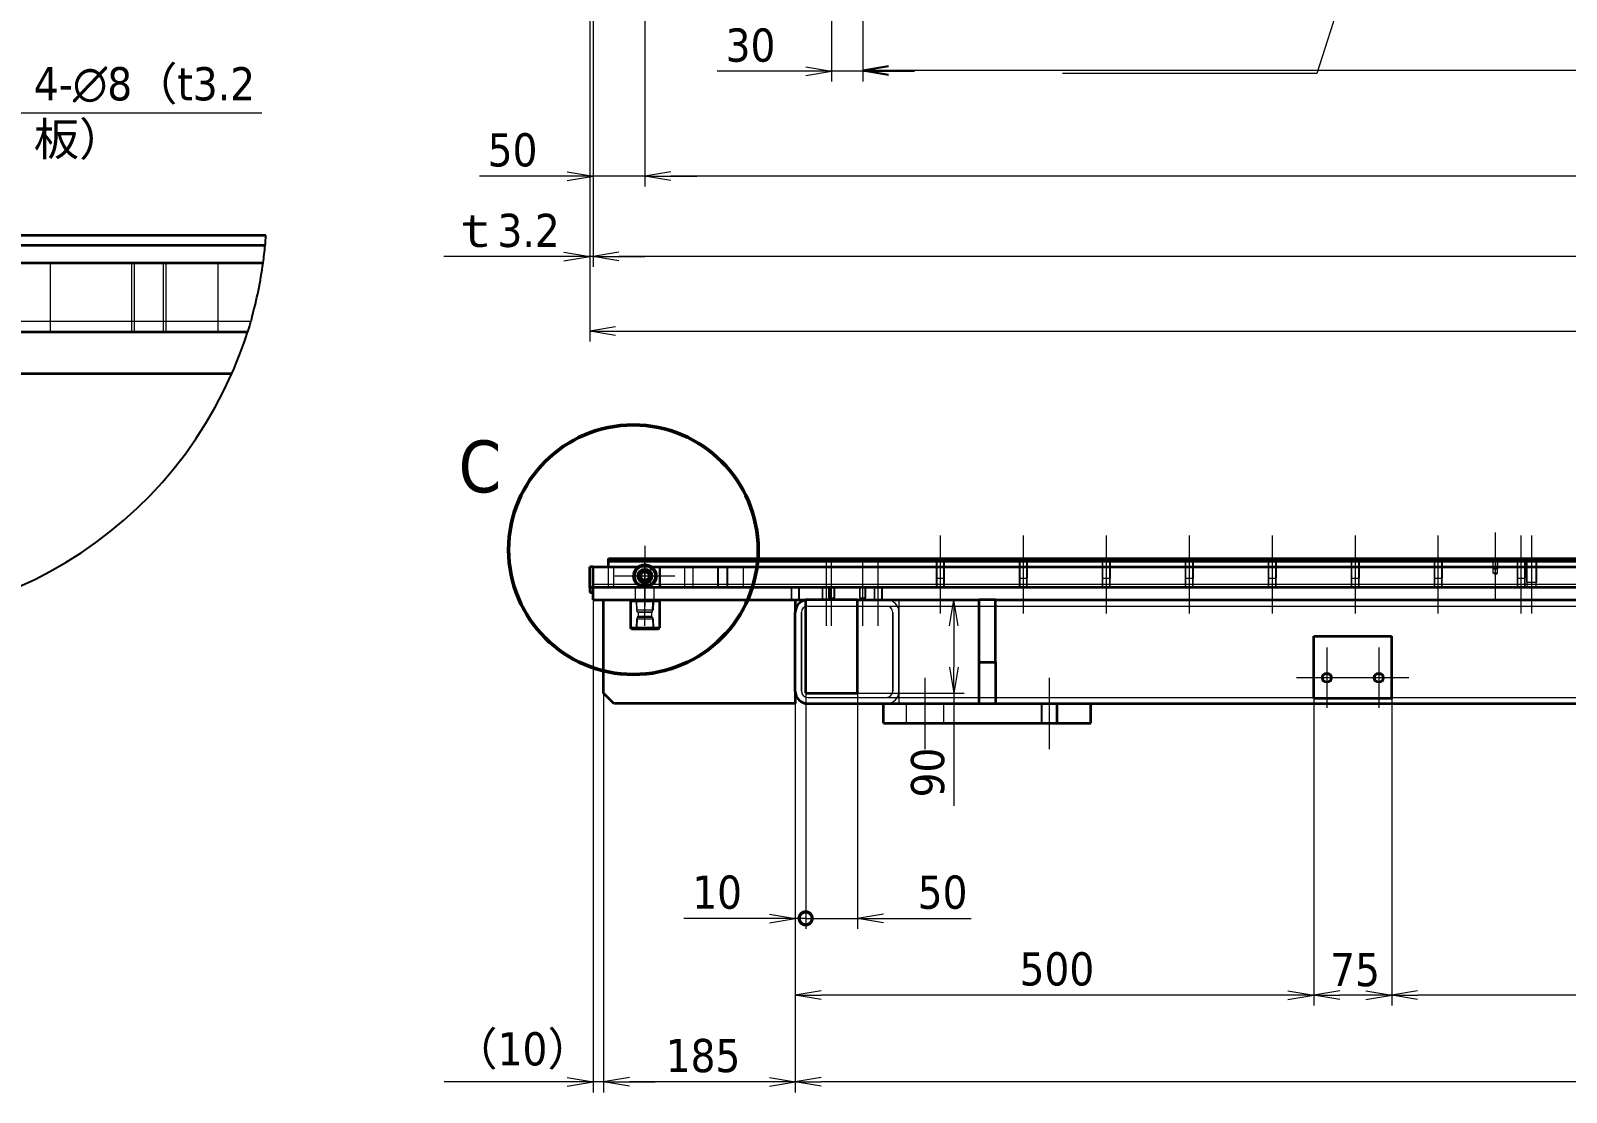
# Model space of a CAD drawing. Header units: millimetres. Extents: x -570 to 8410, y -405 to 5940.
# Drawn here: x 929 to 2410, y 2600 to 3624 of the extents above; entities that cross this region are included whole.
import ezdxf

# ---------------------------------------------------------------- set-up
doc = ezdxf.new("R2010")
doc.units = ezdxf.units.MM
doc.header["$LTSCALE"] = 10
for name, color, linetype, lineweight in [('Break Line (JIS)', 7, 'Continuous', 25), ('Center Mark (ISO)', 7, 'Continuous', 5), ('Centerline (ISO)', 7, 'Continuous', 5), ('Detail Boundary (JIS)', 7, 'Continuous', 50), ('Dimension (ISO)', 7, 'Continuous', 25), ('Hidden (ISO)', 7, 'Continuous', 5), ('Symbol (ISO)', 7, 'Continuous', 25), ('Visible (ISO)', 7, 'Continuous', 35), ('Visible Narrow (ISO)', 7, 'Continuous', 5)]:
    doc.layers.add(name, color=color, linetype=linetype, lineweight=lineweight)
doc.styles.add('Note Text (JIS)', font='tahoma.ttf')
doc.styles.get("Standard").update_dxf_attribs({"font": 'tahoma.ttf'})
doc.dimstyles.new('Default (JIS)', dxfattribs={"dimscale": 10, "dimtxt": 3.2, "dimasz": 2.5, "dimexe": 1, "dimexo": 0, "dimgap": 0.8, "dimtad": 1, "dimrnd": 1e-08, "dimdsep": 46, "dimtxsty": 'Note Text (JIS)', "dimblk": 'OPEN', "dimcen": 0.09, "dimdle": 10, "dimclrd": 7, "dimclre": 7, "dimclrt": 256, "dimadec": 0, "dimazin": 2, "dimtfac": 0.78125, "dimtmove": 0, "dimatfit": 3, "dimldrblk": 'OPEN', "dimfxl": 1, "dimtolj": 1, "dimtzin": 0, "dimlwd": 0, "dimlwe": 0, "dimarcsym": 0})
doc.dimstyles.new('Default (JIS)$7', dxfattribs={"dimscale": 10, "dimtxt": 3.2, "dimasz": 2.5, "dimexe": 1, "dimexo": 0, "dimgap": 0.8, "dimtad": 1, "dimrnd": 1e-08, "dimdsep": 46, "dimtxsty": 'Note Text (JIS)', "dimblk": 'OPEN', "dimcen": 0.09, "dimdle": 10, "dimclrd": 256, "dimclre": 7, "dimclrt": 256, "dimadec": 0, "dimazin": 2, "dimtfac": 0.78125, "dimtmove": 0, "dimatfit": 3, "dimldrblk": 'OPEN', "dimfxl": 1, "dimtolj": 1, "dimtzin": 0, "dimlwd": 0, "dimlwe": 0, "dimarcsym": 0})

# ---------------------------------------------------------------- blocks, each defined once
blk = doc.blocks.new('_Open')
at = {"color": 0, "linetype": 'ByBlock', "lineweight": -2}
for p, q in [((-1, 0.167), (0, 0)), ((-1, -0.167), (0, 0)), ((0, 0), (-1, 0))]:
    blk.add_line(p, q, dxfattribs=at)
blk = doc.blocks.new('*D56')
at = {"layer": 'Defpoints', "color": 0, "linetype": 'Continuous', "transparency": 16777216}
for p in [(1701.5, 4140.5), (1731.5, 4140.5), (1731.5, 3584.7)]:
    blk.add_point(p, dxfattribs=at)
at = {"layer": 'Dimension (ISO)', "color": 7, "linetype": 'Continuous', "lineweight": 0, "transparency": 16777216}
for p, q in [((1701.5, 4140.5), (1701.5, 3574.7)), ((1731.5, 4140.5), (1731.5, 3574.7)), ((1676.5, 3584.7), (1591.3, 3584.7)), ((1731.5, 3584.7), (1701.5, 3584.7)), ((1756.5, 3584.7), (1781.5, 3584.7))]:
    blk.add_line(p, q, dxfattribs=at)
at = {"layer": 'Dimension (ISO)', "color": 7, "linetype": 'Continuous', "lineweight": 0, "transparency": 16777216, "xscale": 25, "yscale": 25, "zscale": 25}
blk.add_blockref('_Open', (1701.5, 3584.7), dxfattribs=at)
at = {"layer": 'Dimension (ISO)', "color": 7, "linetype": 'Continuous', "lineweight": 0, "transparency": 16777216, "xscale": 25, "yscale": 25, "zscale": 25, "rotation": 180}
blk.add_blockref('_Open', (1731.5, 3584.7), dxfattribs=at)
at = {"layer": 'Dimension (ISO)', "linetype": 'Continuous', "lineweight": 5, "transparency": 16777216, "insert": (1599.3, 3626), "char_height": 32, "attachment_point": 1, "style": 'Note Text (JIS)'}
blk.add_mtext('\\A1;30', dxfattribs=at)
blk = doc.blocks.new('*D57')
at = {"layer": 'Defpoints', "color": 0, "linetype": 'Continuous', "transparency": 16777216}
for p in [(1731.5, 4140.5), (5461.5, 4046), (5461.5, 3585.9)]:
    blk.add_point(p, dxfattribs=at)
at = {"layer": 'Dimension (ISO)', "color": 7, "linetype": 'Continuous', "lineweight": 0, "transparency": 16777216}
for p, q in [((1731.5, 4140.5), (1731.5, 3575.9)), ((5461.5, 4046), (5461.5, 3575.9)), ((1756.5, 3585.9), (5436.5, 3585.9))]:
    blk.add_line(p, q, dxfattribs=at)
at = {"layer": 'Dimension (ISO)', "color": 7, "linetype": 'Continuous', "lineweight": 0, "transparency": 16777216, "xscale": 25, "yscale": 25, "zscale": 25, "rotation": 180}
blk.add_blockref('_Open', (1731.5, 3585.9), dxfattribs=at)
at = {"layer": 'Dimension (ISO)', "color": 7, "linetype": 'Continuous', "lineweight": 0, "transparency": 16777216, "xscale": 25, "yscale": 25, "zscale": 25}
blk.add_blockref('_Open', (5461.5, 3585.9), dxfattribs=at)
at = {"layer": 'Dimension (ISO)', "linetype": 'Continuous', "lineweight": 5, "transparency": 16777216, "insert": (3550.4, 3627.3), "char_height": 32, "attachment_point": 1, "style": 'Note Text (JIS)'}
blk.add_mtext('\\A1;3730', dxfattribs=at)
blk = doc.blocks.new('*D74')
at = {"layer": 'Defpoints', "color": 0, "linetype": 'Continuous', "transparency": 16777216}
for p in [(1521.5, 4021), (5411.5, 4021), (1521.5, 3483.7)]:
    blk.add_point(p, dxfattribs=at)
at = {"layer": 'Dimension (ISO)', "color": 7, "linetype": 'Continuous', "lineweight": 0, "transparency": 16777216}
for p, q in [((1521.5, 4021), (1521.5, 3473.7)), ((5411.5, 4021), (5411.5, 3473.7)), ((5386.5, 3483.7), (1546.5, 3483.7))]:
    blk.add_line(p, q, dxfattribs=at)
at = {"layer": 'Dimension (ISO)', "color": 7, "linetype": 'Continuous', "lineweight": 0, "transparency": 16777216, "xscale": 25, "yscale": 25, "zscale": 25, "rotation": 180}
blk.add_blockref('_Open', (1521.5, 3483.7), dxfattribs=at)
at = {"layer": 'Dimension (ISO)', "color": 7, "linetype": 'Continuous', "lineweight": 0, "transparency": 16777216, "xscale": 25, "yscale": 25, "zscale": 25}
blk.add_blockref('_Open', (5411.5, 3483.7), dxfattribs=at)
at = {"layer": 'Dimension (ISO)', "linetype": 'Continuous', "lineweight": 5, "transparency": 16777216, "insert": (3420.4, 3525.2), "char_height": 32, "attachment_point": 1, "style": 'Note Text (JIS)'}
blk.add_mtext('\\A1;3890', dxfattribs=at)
blk = doc.blocks.new('*D76')
at = {"layer": 'Defpoints', "color": 0, "linetype": 'Continuous', "transparency": 16777216}
for p in [(1471.5, 4046), (1521.5, 4021), (1471.5, 3483.7)]:
    blk.add_point(p, dxfattribs=at)
at = {"layer": 'Dimension (ISO)', "color": 7, "linetype": 'Continuous', "lineweight": 0, "transparency": 16777216}
for p, q in [((1471.5, 4046), (1471.5, 3473.7)), ((1521.5, 4021), (1521.5, 3473.7)), ((1446.5, 3483.7), (1361.9, 3483.7)), ((1521.5, 3483.7), (1471.5, 3483.7)), ((1546.5, 3483.7), (1571.5, 3483.7))]:
    blk.add_line(p, q, dxfattribs=at)
at = {"layer": 'Dimension (ISO)', "color": 7, "linetype": 'Continuous', "lineweight": 0, "transparency": 16777216, "xscale": 25, "yscale": 25, "zscale": 25}
blk.add_blockref('_Open', (1471.5, 3483.7), dxfattribs=at)
at = {"layer": 'Dimension (ISO)', "color": 7, "linetype": 'Continuous', "lineweight": 0, "transparency": 16777216, "xscale": 25, "yscale": 25, "zscale": 25, "rotation": 180}
blk.add_blockref('_Open', (1521.5, 3483.7), dxfattribs=at)
at = {"layer": 'Dimension (ISO)', "linetype": 'Continuous', "lineweight": 5, "transparency": 16777216, "insert": (1369.9, 3525), "char_height": 32, "attachment_point": 1, "style": 'Note Text (JIS)'}
blk.add_mtext('\\A1;50', dxfattribs=at)
blk = doc.blocks.new('*D77')
at = {"layer": 'Defpoints', "color": 0, "linetype": 'Continuous', "transparency": 16777216}
for p in [(1471.5, 4046), (5461.5, 4046), (1471.5, 3406)]:
    blk.add_point(p, dxfattribs=at)
at = {"layer": 'Dimension (ISO)', "color": 7, "linetype": 'Continuous', "lineweight": 0, "transparency": 16777216}
for p, q in [((1471.5, 4046), (1471.5, 3396)), ((5461.5, 4046), (5461.5, 3396)), ((5436.5, 3406), (1496.5, 3406))]:
    blk.add_line(p, q, dxfattribs=at)
at = {"layer": 'Dimension (ISO)', "color": 7, "linetype": 'Continuous', "lineweight": 0, "transparency": 16777216, "xscale": 25, "yscale": 25, "zscale": 25, "rotation": 180}
blk.add_blockref('_Open', (1471.5, 3406), dxfattribs=at)
at = {"layer": 'Dimension (ISO)', "color": 7, "linetype": 'Continuous', "lineweight": 0, "transparency": 16777216, "xscale": 25, "yscale": 25, "zscale": 25}
blk.add_blockref('_Open', (5461.5, 3406), dxfattribs=at)
at = {"layer": 'Dimension (ISO)', "linetype": 'Continuous', "lineweight": 5, "transparency": 16777216, "insert": (3345.8, 3456.1), "char_height": 32, "attachment_point": 1, "style": 'Note Text (JIS)'}
blk.add_mtext('\\A1;\\fTahoma|b0|i0;3990（t12板）', dxfattribs=at)
blk = doc.blocks.new('*D78')
at = {"layer": 'Defpoints', "color": 0, "linetype": 'Continuous', "transparency": 16777216}
for p in [(1468.3, 4046), (5464.7, 4046), (5464.7, 3334.2)]:
    blk.add_point(p, dxfattribs=at)
at = {"layer": 'Dimension (ISO)', "color": 7, "linetype": 'Continuous', "lineweight": 0, "transparency": 16777216}
for p, q in [((1468.3, 4046), (1468.3, 3324.2)), ((5464.7, 4046), (5464.7, 3324.2)), ((1493.3, 3334.2), (5439.7, 3334.2))]:
    blk.add_line(p, q, dxfattribs=at)
at = {"layer": 'Dimension (ISO)', "color": 7, "linetype": 'Continuous', "lineweight": 0, "transparency": 16777216, "xscale": 25, "yscale": 25, "zscale": 25, "rotation": 180}
blk.add_blockref('_Open', (1468.3, 3334.2), dxfattribs=at)
at = {"layer": 'Dimension (ISO)', "color": 7, "linetype": 'Continuous', "lineweight": 0, "transparency": 16777216, "xscale": 25, "yscale": 25, "zscale": 25}
blk.add_blockref('_Open', (5464.7, 3334.2), dxfattribs=at)
at = {"layer": 'Dimension (ISO)', "linetype": 'Continuous', "lineweight": 5, "transparency": 16777216, "insert": (3384.9, 3382.2), "char_height": 32, "attachment_point": 1, "style": 'Note Text (JIS)'}
blk.add_mtext('\\A1;\\fTahoma|b0|i0;（3996.4）', dxfattribs=at)
blk = doc.blocks.new('*D79')
at = {"layer": 'Defpoints', "color": 0, "linetype": 'Continuous', "transparency": 16777216}
for p in [(1468.3, 4046), (1471.5, 4046), (1471.5, 3406)]:
    blk.add_point(p, dxfattribs=at)
at = {"layer": 'Dimension (ISO)', "color": 7, "linetype": 'Continuous', "lineweight": 0, "transparency": 16777216}
for p, q in [((1468.3, 4046), (1468.3, 3396)), ((1471.5, 4046), (1471.5, 3396)), ((1443.3, 3406), (1327.7, 3406)), ((1471.5, 3406), (1468.3, 3406)), ((1496.5, 3406), (1521.5, 3406))]:
    blk.add_line(p, q, dxfattribs=at)
at = {"layer": 'Dimension (ISO)', "color": 7, "linetype": 'Continuous', "lineweight": 0, "transparency": 16777216, "xscale": 25, "yscale": 25, "zscale": 25}
blk.add_blockref('_Open', (1468.3, 3406), dxfattribs=at)
at = {"layer": 'Dimension (ISO)', "color": 7, "linetype": 'Continuous', "lineweight": 0, "transparency": 16777216, "xscale": 25, "yscale": 25, "zscale": 25, "rotation": 180}
blk.add_blockref('_Open', (1471.5, 3406), dxfattribs=at)
at = {"layer": 'Dimension (ISO)', "linetype": 'Continuous', "lineweight": 5, "transparency": 16777216, "insert": (1335.7, 3447.3), "char_height": 32, "attachment_point": 1, "style": 'Note Text (JIS)'}
blk.add_mtext('\\A1;\\fTahoma|b0|i0;ｔ3.2', dxfattribs=at)
blk = doc.blocks.new('*D95')
at = {"layer": 'Defpoints', "color": 0, "linetype": 'Continuous', "transparency": 16777216}
for p in [(1666.5, 2986.9), (5266.5, 2986.9), (1666.5, 2610)]:
    blk.add_point(p, dxfattribs=at)
at = {"layer": 'Dimension (ISO)', "color": 7, "linetype": 'Continuous', "lineweight": 0, "transparency": 16777216}
for p, q in [((1666.5, 2986.9), (1666.5, 2600)), ((5266.5, 2986.9), (5266.5, 2600)), ((5241.5, 2610), (1691.5, 2610))]:
    blk.add_line(p, q, dxfattribs=at)
at = {"layer": 'Dimension (ISO)', "color": 7, "linetype": 'Continuous', "lineweight": 0, "transparency": 16777216, "xscale": 25, "yscale": 25, "zscale": 25, "rotation": 180}
blk.add_blockref('_Open', (1666.5, 2610), dxfattribs=at)
at = {"layer": 'Dimension (ISO)', "color": 7, "linetype": 'Continuous', "lineweight": 0, "transparency": 16777216, "xscale": 25, "yscale": 25, "zscale": 25}
blk.add_blockref('_Open', (5266.5, 2610), dxfattribs=at)
at = {"layer": 'Dimension (ISO)', "linetype": 'Continuous', "lineweight": 5, "transparency": 16777216, "insert": (3314.2, 2662), "char_height": 32, "attachment_point": 1, "style": 'Note Text (JIS)'}
blk.add_mtext('\\A1;\\fTahoma|b0|i0;3600（角パイプ）', dxfattribs=at)
blk = doc.blocks.new('*D98')
at = {"layer": 'Defpoints', "color": 0, "linetype": 'Continuous', "transparency": 16777216}
for p in [(2241.5, 2979.9), (3429, 2979.9), (2241.5, 2693.7)]:
    blk.add_point(p, dxfattribs=at)
at = {"layer": 'Dimension (ISO)', "color": 7, "linetype": 'Continuous', "lineweight": 0, "transparency": 16777216}
for p, q in [((2241.5, 2979.9), (2241.5, 2683.7)), ((3429, 2979.9), (3429, 2683.7)), ((3404, 2693.7), (2266.5, 2693.7))]:
    blk.add_line(p, q, dxfattribs=at)
at = {"layer": 'Dimension (ISO)', "color": 7, "linetype": 'Continuous', "lineweight": 0, "transparency": 16777216, "xscale": 25, "yscale": 25, "zscale": 25, "rotation": 180}
blk.add_blockref('_Open', (2241.5, 2693.7), dxfattribs=at)
at = {"layer": 'Dimension (ISO)', "color": 7, "linetype": 'Continuous', "lineweight": 0, "transparency": 16777216, "xscale": 25, "yscale": 25, "zscale": 25}
blk.add_blockref('_Open', (3429, 2693.7), dxfattribs=at)
at = {"layer": 'Dimension (ISO)', "linetype": 'Continuous', "lineweight": 5, "transparency": 16777216, "insert": (2772.1, 2735.2), "char_height": 32, "attachment_point": 1, "style": 'Note Text (JIS)'}
blk.add_mtext('\\A1;1187.5', dxfattribs=at)
blk = doc.blocks.new('*D99')
at = {"layer": 'Defpoints', "color": 0, "linetype": 'Continuous', "transparency": 16777216}
for p in [(2166.5, 2979.9), (2241.5, 2979.9), (2166.5, 2693.7)]:
    blk.add_point(p, dxfattribs=at)
at = {"layer": 'Dimension (ISO)', "color": 7, "linetype": 'Continuous', "lineweight": 0, "transparency": 16777216}
for p, q in [((2166.5, 2979.9), (2166.5, 2683.7)), ((2241.5, 2979.9), (2241.5, 2683.7)), ((2216.5, 2693.7), (2191.5, 2693.7))]:
    blk.add_line(p, q, dxfattribs=at)
at = {"layer": 'Dimension (ISO)', "color": 7, "linetype": 'Continuous', "lineweight": 0, "transparency": 16777216, "xscale": 25, "yscale": 25, "zscale": 25, "rotation": 180}
blk.add_blockref('_Open', (2166.5, 2693.7), dxfattribs=at)
at = {"layer": 'Dimension (ISO)', "color": 7, "linetype": 'Continuous', "lineweight": 0, "transparency": 16777216, "xscale": 25, "yscale": 25, "zscale": 25}
blk.add_blockref('_Open', (2241.5, 2693.7), dxfattribs=at)
at = {"layer": 'Dimension (ISO)', "linetype": 'Continuous', "lineweight": 5, "transparency": 16777216, "insert": (2182.2, 2734.4), "char_height": 32, "attachment_point": 1, "style": 'Note Text (JIS)'}
blk.add_mtext('\\A1;75', dxfattribs=at)
blk = doc.blocks.new('*D100')
at = {"layer": 'Defpoints', "color": 0, "linetype": 'Continuous', "transparency": 16777216}
for p in [(1666.5, 2986.9), (2166.5, 2979.9), (1666.5, 2693.7)]:
    blk.add_point(p, dxfattribs=at)
at = {"layer": 'Dimension (ISO)', "color": 7, "linetype": 'Continuous', "lineweight": 0, "transparency": 16777216}
for p, q in [((1666.5, 2986.9), (1666.5, 2683.7)), ((2166.5, 2979.9), (2166.5, 2683.7)), ((2141.5, 2693.7), (1691.5, 2693.7))]:
    blk.add_line(p, q, dxfattribs=at)
at = {"layer": 'Dimension (ISO)', "color": 7, "linetype": 'Continuous', "lineweight": 0, "transparency": 16777216, "xscale": 25, "yscale": 25, "zscale": 25, "rotation": 180}
blk.add_blockref('_Open', (1666.5, 2693.7), dxfattribs=at)
at = {"layer": 'Dimension (ISO)', "color": 7, "linetype": 'Continuous', "lineweight": 0, "transparency": 16777216, "xscale": 25, "yscale": 25, "zscale": 25}
blk.add_blockref('_Open', (2166.5, 2693.7), dxfattribs=at)
at = {"layer": 'Dimension (ISO)', "linetype": 'Continuous', "lineweight": 5, "transparency": 16777216, "insert": (1882.7, 2735.1), "char_height": 32, "attachment_point": 1, "style": 'Note Text (JIS)'}
blk.add_mtext('\\A1;500', dxfattribs=at)
blk = doc.blocks.new('_DotSmall')
at = {"color": 0, "linetype": 'ByBlock', "const_width": 0.5}
blk.add_lwpolyline([(-0.0625, 0, 1), (0.0625, 0, 1)], format="xyb", close=True, dxfattribs=at)
blk = doc.blocks.new('*D101')
at = {"layer": 'Defpoints', "color": 0, "linetype": 'Continuous', "transparency": 16777216}
for p in [(1676.5, 2984.9), (1726.5, 2984.9), (1726.5, 2767.8)]:
    blk.add_point(p, dxfattribs=at)
at = {"layer": 'Dimension (ISO)', "color": 7, "linetype": 'Continuous', "lineweight": 0, "transparency": 16777216}
for p, q in [((1676.5, 2984.9), (1676.5, 2757.8)), ((1726.5, 2984.9), (1726.5, 2757.8)), ((1676.5, 2767.8), (1651.5, 2767.8)), ((1676.5, 2767.8), (1726.5, 2767.8)), ((1751.5, 2767.8), (1836.1, 2767.8))]:
    blk.add_line(p, q, dxfattribs=at)
at = {"layer": 'Dimension (ISO)', "color": 7, "linetype": 'Continuous', "lineweight": 0, "transparency": 16777216, "xscale": 25, "yscale": 25, "zscale": 25}
blk.add_blockref('_DotSmall', (1676.5, 2767.8), dxfattribs=at)
at = {"layer": 'Dimension (ISO)', "color": 7, "linetype": 'Continuous', "lineweight": 0, "transparency": 16777216, "xscale": 25, "yscale": 25, "zscale": 25, "rotation": 180}
blk.add_blockref('_Open', (1726.5, 2767.8), dxfattribs=at)
at = {"layer": 'Dimension (ISO)', "linetype": 'Continuous', "lineweight": 5, "transparency": 16777216, "insert": (1784.5, 2809.1), "char_height": 32, "attachment_point": 1, "style": 'Note Text (JIS)'}
blk.add_mtext('\\A1;50', dxfattribs=at)
blk = doc.blocks.new('*D102')
at = {"layer": 'Defpoints', "color": 0, "linetype": 'Continuous', "transparency": 16777216}
for p in [(1666.5, 2986.9), (1676.5, 2984.9), (1666.5, 2767.8)]:
    blk.add_point(p, dxfattribs=at)
at = {"layer": 'Dimension (ISO)', "color": 7, "linetype": 'Continuous', "lineweight": 0, "transparency": 16777216}
for p, q in [((1666.5, 2986.9), (1666.5, 2757.8)), ((1676.5, 2984.9), (1676.5, 2757.8)), ((1641.5, 2767.8), (1559.1, 2767.8)), ((1676.5, 2767.8), (1666.5, 2767.8)), ((1676.5, 2767.8), (1701.5, 2767.8))]:
    blk.add_line(p, q, dxfattribs=at)
at = {"layer": 'Dimension (ISO)', "color": 7, "linetype": 'Continuous', "lineweight": 0, "transparency": 16777216, "xscale": 25, "yscale": 25, "zscale": 25}
blk.add_blockref('_Open', (1666.5, 2767.8), dxfattribs=at)
at = {"layer": 'Dimension (ISO)', "color": 7, "linetype": 'Continuous', "lineweight": 0, "transparency": 16777216, "xscale": 25, "yscale": 25, "zscale": 25, "rotation": 180}
blk.add_blockref('_DotSmall', (1676.5, 2767.8), dxfattribs=at)
at = {"layer": 'Dimension (ISO)', "linetype": 'Continuous', "lineweight": 5, "transparency": 16777216, "insert": (1567.1, 2809.1), "char_height": 32, "attachment_point": 1, "style": 'Note Text (JIS)'}
blk.add_mtext('\\A1;10', dxfattribs=at)
blk = doc.blocks.new('*D103')
at = {"layer": 'Defpoints', "color": 0, "linetype": 'Continuous', "transparency": 16777216}
for p in [(1481.5, 2984.9), (1666.5, 2986.9), (1481.5, 2610)]:
    blk.add_point(p, dxfattribs=at)
at = {"layer": 'Dimension (ISO)', "color": 7, "linetype": 'Continuous', "lineweight": 0, "transparency": 16777216}
for p, q in [((1481.5, 2984.9), (1481.5, 2600)), ((1666.5, 2986.9), (1666.5, 2600)), ((1641.5, 2610), (1506.5, 2610))]:
    blk.add_line(p, q, dxfattribs=at)
at = {"layer": 'Dimension (ISO)', "color": 7, "linetype": 'Continuous', "lineweight": 0, "transparency": 16777216, "xscale": 25, "yscale": 25, "zscale": 25, "rotation": 180}
blk.add_blockref('_Open', (1481.5, 2610), dxfattribs=at)
at = {"layer": 'Dimension (ISO)', "color": 7, "linetype": 'Continuous', "lineweight": 0, "transparency": 16777216, "xscale": 25, "yscale": 25, "zscale": 25}
blk.add_blockref('_Open', (1666.5, 2610), dxfattribs=at)
at = {"layer": 'Dimension (ISO)', "linetype": 'Continuous', "lineweight": 5, "transparency": 16777216, "insert": (1541.5, 2651.5), "char_height": 32, "attachment_point": 1, "style": 'Note Text (JIS)'}
blk.add_mtext('\\A1;185', dxfattribs=at)
blk = doc.blocks.new('*D104')
at = {"layer": 'Defpoints', "color": 0, "linetype": 'Continuous', "transparency": 16777216}
for p in [(1471.5, 3074.9), (1481.5, 2984.9), (1471.5, 2610)]:
    blk.add_point(p, dxfattribs=at)
at = {"layer": 'Dimension (ISO)', "color": 7, "linetype": 'Continuous', "lineweight": 0, "transparency": 16777216}
for p, q in [((1471.5, 3074.9), (1471.5, 2600)), ((1481.5, 2984.9), (1481.5, 2600)), ((1446.5, 2610), (1327.8, 2610)), ((1481.5, 2610), (1471.5, 2610)), ((1506.5, 2610), (1531.5, 2610))]:
    blk.add_line(p, q, dxfattribs=at)
at = {"layer": 'Dimension (ISO)', "color": 7, "linetype": 'Continuous', "lineweight": 0, "transparency": 16777216, "xscale": 25, "yscale": 25, "zscale": 25}
blk.add_blockref('_Open', (1471.5, 2610), dxfattribs=at)
at = {"layer": 'Dimension (ISO)', "color": 7, "linetype": 'Continuous', "lineweight": 0, "transparency": 16777216, "xscale": 25, "yscale": 25, "zscale": 25, "rotation": 180}
blk.add_blockref('_Open', (1481.5, 2610), dxfattribs=at)
at = {"layer": 'Dimension (ISO)', "linetype": 'Continuous', "lineweight": 5, "transparency": 16777216, "insert": (1335.8, 2658), "char_height": 32, "attachment_point": 1, "style": 'Note Text (JIS)'}
blk.add_mtext('\\A1;\\fTahoma|b0|i0;（10）', dxfattribs=at)
blk = doc.blocks.new('*D105')
at = {"layer": 'Defpoints', "color": 0, "linetype": 'Continuous', "transparency": 16777216}
for p in [(1819.3, 3074.9), (1819.3, 3074.9), (1726.5, 2984.9)]:
    blk.add_point(p, dxfattribs=at)
at = {"layer": 'Dimension (ISO)', "color": 7, "linetype": 'Continuous', "lineweight": 0, "transparency": 16777216}
for p, q in [((1819.3, 3049.9), (1819.3, 3009.9)), ((1726.5, 2984.9), (1829.3, 2984.9)), ((1819.3, 2984.9), (1819.3, 2876.4))]:
    blk.add_line(p, q, dxfattribs=at)
at = {"layer": 'Dimension (ISO)', "color": 7, "linetype": 'Continuous', "lineweight": 0, "transparency": 16777216, "xscale": 25, "yscale": 25, "zscale": 25}
for p, rotation in [((1819.3, 3074.9), 90), ((1819.3, 2984.9), 270)]:
    blk.add_blockref('_Open', p, dxfattribs=dict(at, rotation=rotation))
at = {"layer": 'Dimension (ISO)', "linetype": 'Continuous', "lineweight": 5, "transparency": 16777216, "insert": (1778, 2884.4), "char_height": 32, "attachment_point": 1, "rotation": 90, "style": 'Note Text (JIS)'}
blk.add_mtext('\\A1;90', dxfattribs=at)
blk = doc.blocks.new('2dDetail1')
at = {"layer": 'Detail Boundary (JIS)'}
blk.add_circle((151.04, 312.33), 12.03, dxfattribs=at)
at = {"layer": 'Detail Boundary (JIS)', "insert": (134.18, 317.77), "char_height": 5, "attachment_point": 7}
blk.add_mtext('C', dxfattribs=at)

msp = doc.modelspace()

# ---------------------------------------------------------------- linework, layer by layer
at = {"layer": 'Break Line (JIS)'}
for start, end in [(354.573008, 356.00699), (352.174981, 354.573008), (344.483721, 352.174981), (336.284104, 342.396285), (256.107734, 336.284104)]:
    msp.add_arc((756.209, 3454.462), 400.922, start, end, dxfattribs=at)
msp.add_open_spline([(1142.519, 3347.21), (1142.028, 3345.442), (1141.49, 3343.555), (1140.472, 3340.078), (1139.993, 3338.487), (1139.24, 3336.025), (1138.91, 3334.969), (1138.468, 3333.561), (1138.356, 3333.21), (1138.356, 3333.21)], degree=3, knots=[0.643506265, 0.643506265, 0.643506265, 0.643506265, 0.808694542, 0.808694542, 0.973882819, 0.973882819, 1.131880237, 1.131880237, 1.289877655, 1.289877655, 1.289877655, 1.289877655], dxfattribs=at)
at = {"layer": 'Center Mark (ISO)', "linetype": 'Continuous'}
for p, q in [((1521.481, 3126.905), (1521.481, 3068.905)), ((1550.481, 3097.905), (1492.481, 3097.905)), ((2178.981, 3029.093), (2178.981, 2970.717)), ((2228.981, 3029.093), (2228.981, 2970.717)), ((2208.169, 2999.905), (2149.793, 2999.905)), ((2258.169, 2999.905), (2199.793, 2999.905))]:
    msp.add_line(p, q, dxfattribs=at)
at = {"layer": 'Centerline (ISO)', "linetype": 'Continuous'}
for p, q in [((2341.481, 3074.463), (2341.481, 3139.905)), ((1806.481, 3061.905), (1806.481, 3136.905)), ((1886.481, 3061.905), (1886.481, 3136.905)), ((1966.481, 3061.905), (1966.481, 3136.905)), ((2046.481, 3061.905), (2046.481, 3136.905)), ((2126.481, 3061.905), (2126.481, 3136.905)), ((2206.481, 3061.905), (2206.481, 3136.905)), ((2286.481, 3061.905), (2286.481, 3136.905)), ((2366.481, 3061.905), (2366.481, 3136.905)), ((2376.481, 3061.905), (2376.481, 3136.905)), ((1521.481, 3049.905), (1521.481, 3111.905)), ((1696.481, 3049.905), (1696.481, 3111.905)), ((1701.481, 3049.905), (1701.481, 3111.905)), ((1731.481, 3049.905), (1731.481, 3111.905)), ((1746.481, 3049.905), (1746.481, 3111.905)), ((1791.481, 2999.905), (1791.481, 2930.905)), ((1911.481, 2930.905), (1911.481, 2999.905))]:
    msp.add_line(p, q, dxfattribs=at)
at = {"layer": 'Hidden (ISO)'}
for p, q in [((948.282, 3333.21), (948.282, 3399.877)), ((1026.616, 3399.877), (1026.616, 3333.21)), ((1029.322, 3333.21), (1029.322, 3399.877)), ((1057.242, 3333.21), (1057.242, 3399.877)), ((1059.949, 3333.21), (1059.949, 3399.877)), ((1109.949, 3333.21), (1109.949, 3399.877)), ((626.616, 3343.877), (1141.578, 3343.877)), ((1802.481, 3111.905), (1802.481, 3095.905)), ((1802.752, 3086.905), (1802.752, 3111.905)), ((1803.157, 3086.905), (1803.157, 3111.905)), ((1809.804, 3086.905), (1809.804, 3111.905)), ((1810.21, 3086.905), (1810.21, 3111.905)), ((1810.481, 3095.905), (1810.481, 3111.905)), ((1882.481, 3111.905), (1882.481, 3095.905)), ((1882.752, 3086.905), (1882.752, 3111.905)), ((1883.157, 3086.905), (1883.157, 3111.905)), ((1889.804, 3086.905), (1889.804, 3111.905)), ((1890.21, 3086.905), (1890.21, 3111.905)), ((1890.481, 3095.905), (1890.481, 3111.905)), ((1962.481, 3111.905), (1962.481, 3095.905)), ((1962.752, 3086.905), (1962.752, 3111.905)), ((1963.157, 3086.905), (1963.157, 3111.905)), ((1969.804, 3086.905), (1969.804, 3111.905)), ((1970.21, 3086.905), (1970.21, 3111.905)), ((1970.481, 3095.905), (1970.481, 3111.905)), ((2042.481, 3111.905), (2042.481, 3095.905)), ((2042.752, 3086.905), (2042.752, 3111.905)), ((2043.157, 3086.905), (2043.157, 3111.905)), ((2049.804, 3086.905), (2049.804, 3111.905)), ((2050.21, 3086.905), (2050.21, 3111.905)), ((2050.481, 3095.905), (2050.481, 3111.905)), ((2122.481, 3111.905), (2122.481, 3095.905)), ((2122.752, 3086.905), (2122.752, 3111.905)), ((2123.157, 3086.905), (2123.157, 3111.905)), ((2129.804, 3086.905), (2129.804, 3111.905)), ((2130.21, 3086.905), (2130.21, 3111.905)), ((2130.481, 3095.905), (2130.481, 3111.905)), ((2202.481, 3111.905), (2202.481, 3095.905)), ((2202.752, 3086.905), (2202.752, 3111.905)), ((2203.157, 3086.905), (2203.157, 3111.905)), ((2209.804, 3086.905), (2209.804, 3111.905)), ((2210.21, 3086.905), (2210.21, 3111.905)), ((2210.481, 3095.905), (2210.481, 3111.905)), ((2282.481, 3111.905), (2282.481, 3095.905)), ((2282.752, 3086.905), (2282.752, 3111.905)), ((2283.157, 3086.905), (2283.157, 3111.905)), ((2289.804, 3086.905), (2289.804, 3111.905)), ((2290.21, 3086.905), (2290.21, 3111.905)), ((2290.481, 3095.905), (2290.481, 3111.905)), ((2338.981, 3114.905), (2338.981, 3104.905)), ((2339.414, 3100.705), (2339.414, 3114.905)), ((2343.548, 3100.705), (2343.548, 3114.905)), ((2343.981, 3104.905), (2343.981, 3114.905)), ((2362.481, 3111.905), (2362.481, 3095.905)), ((2362.752, 3086.905), (2362.752, 3111.905)), ((2363.157, 3086.905), (2363.157, 3111.905)), ((2369.804, 3086.905), (2369.804, 3111.905)), ((2370.21, 3086.905), (2370.21, 3111.905)), ((2370.481, 3095.905), (2370.481, 3111.905)), ((2371.481, 3111.905), (2371.481, 3091.905)), ((2372.293, 3086.905), (2372.293, 3111.905)), ((2380.669, 3086.905), (2380.669, 3111.905)), ((2381.481, 3091.905), (2381.481, 3111.905)), ((1486.481, 3086.905), (1486.481, 3106.905)), ((1491.481, 3086.905), (1491.481, 3106.905)), ((1515.156, 3106.905), (1527.805, 3106.905)), ((1526.481, 3106.905), (1526.481, 3086.905)), ((1527.293, 3086.905), (1527.293, 3106.905)), ((1535.669, 3086.905), (1535.669, 3106.905)), ((1536.481, 3086.905), (1536.481, 3106.905)), ((1559.981, 3086.905), (1559.981, 3106.905)), ((1567.981, 3086.905), (1567.981, 3106.905)), ((1591.481, 3106.905), (1591.481, 3086.905)), ((1592.293, 3086.905), (1592.293, 3106.905)), ((1600.669, 3086.905), (1600.669, 3106.905)), ((1601.481, 3086.905), (1601.481, 3106.905)), ((1616.481, 3086.905), (1616.481, 3106.905)), ((1802.481, 3095.905), (1810.481, 3095.905)), ((1882.481, 3095.905), (1890.481, 3095.905)), ((1962.481, 3095.905), (1970.481, 3095.905)), ((2042.481, 3095.905), (2050.481, 3095.905)), ((2122.481, 3095.905), (2130.481, 3095.905)), ((2202.481, 3095.905), (2210.481, 3095.905)), ((2282.481, 3095.905), (2290.481, 3095.905)), ((2338.981, 3104.905), (2343.981, 3104.905)), ((2343.548, 3100.705), (2339.414, 3100.705)), ((2341.481, 3099.463), (2339.414, 3100.705)), ((2341.481, 3099.463), (2343.548, 3100.705)), ((2362.481, 3095.905), (2370.481, 3095.905)), ((1471.481, 3090.105), (5461.481, 3090.105)), ((1512.481, 3074.905), (1512.481, 3086.905)), ((1530.481, 3074.905), (1530.481, 3086.905)), ((1662.481, 3086.905), (1662.481, 3074.905)), ((1663.157, 3074.905), (1663.157, 3086.905)), ((1669.804, 3074.905), (1669.804, 3086.905)), ((1670.481, 3074.905), (1670.481, 3086.905)), ((1692.481, 3086.905), (1692.481, 3074.905)), ((1693.157, 3074.905), (1693.157, 3086.905)), ((1698.481, 3086.905), (1698.481, 3076.905)), ((1699.022, 3074.905), (1699.022, 3086.905)), ((1699.804, 3074.905), (1699.804, 3086.905)), ((1700.481, 3074.905), (1700.481, 3086.905)), ((1703.939, 3074.905), (1703.939, 3086.905)), ((1704.481, 3076.905), (1704.481, 3086.905)), ((1728.481, 3086.905), (1728.481, 3076.905)), ((1729.022, 3074.905), (1729.022, 3086.905)), ((1733.939, 3074.905), (1733.939, 3086.905)), ((1734.481, 3076.905), (1734.481, 3086.905)), ((1742.481, 3086.905), (1742.481, 3074.905)), ((1743.157, 3074.905), (1743.157, 3086.905)), ((1749.804, 3074.905), (1749.804, 3086.905)), ((1750.481, 3074.905), (1750.481, 3086.905)), ((2371.481, 3091.905), (2381.481, 3091.905)), ((1513.834, 3074.021), (1512.95, 3074.905)), ((1512.977, 3074.021), (1513.256, 3065.1)), ((1529.706, 3065.1), (1513.256, 3065.1)), ((1513.834, 3074.021), (1529.128, 3074.021)), ((1514.161, 3063.537), (1513.834, 3074.021)), ((1528.801, 3063.537), (1529.128, 3074.021)), ((1529.128, 3074.021), (1530.012, 3074.905)), ((1529.706, 3065.1), (1529.985, 3074.021)), ((1678.481, 3068.905), (5254.481, 3068.905)), ((1698.481, 3076.905), (1704.481, 3076.905)), ((1728.481, 3076.905), (1734.481, 3076.905)), ((1766.481, 3074.905), (1766.481, 3062.905)), ((1513.256, 3056.709), (1512.977, 3047.788)), ((1513.256, 3056.709), (1529.706, 3056.709)), ((1514.161, 3058.272), (1513.834, 3047.788)), ((1514.161, 3063.537), (1528.801, 3063.537)), ((1515.131, 3062.977), (1514.161, 3063.537)), ((1515.131, 3058.832), (1514.161, 3058.272)), ((1514.161, 3058.272), (1528.801, 3058.272)), ((1515.131, 3062.977), (1527.831, 3062.977)), ((1515.131, 3062.977), (1515.131, 3058.832)), ((1527.831, 3058.832), (1515.131, 3058.832)), ((1527.831, 3062.977), (1528.801, 3063.537)), ((1527.831, 3062.977), (1527.831, 3058.832)), ((1527.831, 3058.832), (1528.801, 3058.272)), ((1528.801, 3058.272), (1529.128, 3047.788)), ((1529.985, 3047.788), (1529.706, 3056.709)), ((1672.481, 3062.905), (1672.481, 2986.905)), ((1672.481, 2986.905), (1672.481, 3062.905)), ((1760.481, 2986.905), (1760.481, 3062.905)), ((1760.481, 3062.905), (1760.481, 2986.905)), ((1766.481, 3062.905), (1766.481, 2986.905)), ((1766.481, 2986.905), (1766.481, 3062.905)), ((1513.834, 3047.788), (1512.95, 3046.905)), ((1513.834, 3047.788), (1529.128, 3047.788)), ((1529.128, 3047.788), (1530.012, 3046.905)), ((1678.481, 2980.905), (5254.481, 2980.905)), ((1766.481, 2986.905), (1766.481, 2974.905)), ((1773.481, 2974.905), (1773.481, 2955.905)), ((1809.481, 2974.905), (1809.481, 2955.905)), ((1903.481, 2974.905), (1903.481, 2955.905)), ((1904.563, 2955.905), (1904.563, 2974.905)), ((1918.398, 2955.905), (1918.398, 2974.905)), ((1919.481, 2955.905), (1919.481, 2974.905))]:
    msp.add_line(p, q, dxfattribs=at)
for radius in [6.739, 6.493]:
    msp.add_circle((1521.481, 3097.905), radius, dxfattribs=at)
for centre, radius, start, end in [((1678.481, 3062.905), 6, 90, 180), ((1678.481, 3062.905), 6, 90, 180), ((1678.481, 3062.905), 12, 90, 99.594068), ((1678.481, 3062.905), 12, 90, 99.594068), ((1754.481, 3062.905), 12, 0, 90), ((1754.481, 3062.905), 12, 0, 90), ((1754.481, 3062.905), 6, 0, 90), ((1754.481, 3062.905), 6, 0, 90), ((1678.481, 2986.905), 6, 180, 270), ((1678.481, 2986.905), 6, 180, 270), ((1754.481, 2986.905), 6, 270, 0), ((1754.481, 2986.905), 12, 270, 0), ((1754.481, 2986.905), 6, 270, 0), ((1754.481, 2986.905), 12, 270, 0)]:
    msp.add_arc(centre, radius, start, end, dxfattribs=at)
at = {"layer": 'Visible (ISO)'}
for p, q in [((676.616, 3426.544), (1156.158, 3426.544)), ((1155.334, 3416.544), (676.616, 3416.544)), ((814.364, 3399.877), (1153.398, 3399.877)), ((1138.356, 3333.21), (626.616, 3333.21)), ((626.616, 3293.21), (1123.273, 3293.21)), ((1486.481, 3114.905), (5446.481, 3114.905)), ((1486.481, 3111.905), (1486.481, 3114.905)), ((1486.481, 3106.905), (1486.481, 3111.905)), ((5446.481, 3111.905), (1486.481, 3111.905)), ((1471.481, 3106.905), (1468.281, 3106.905)), ((1468.281, 3086.905), (1468.281, 3106.905)), ((1471.481, 3086.905), (1471.481, 3106.905)), ((1471.481, 3091.105), (1471.481, 3106.905)), ((1471.481, 3106.905), (1515.156, 3106.905)), ((1527.805, 3106.905), (5405.156, 3106.905)), ((1468.281, 3086.905), (1468.281, 3081.905)), ((1471.481, 3086.905), (1468.281, 3086.905)), ((1468.281, 3081.905), (1471.481, 3081.905)), ((1471.481, 3081.905), (1471.481, 3086.905)), ((5461.481, 3086.905), (1471.481, 3086.905)), ((1471.481, 3074.905), (1471.481, 3081.905)), ((1471.481, 3074.905), (1676.481, 3074.905)), ((1481.481, 2984.905), (1481.481, 3074.905)), ((1508.481, 3074.905), (1507.481, 3073.905)), ((1507.481, 3073.905), (1535.481, 3073.905)), ((1507.481, 3073.905), (1507.481, 3047.905)), ((1534.481, 3074.905), (1535.481, 3073.905)), ((1535.481, 3073.905), (1535.481, 3047.905)), ((1666.481, 3074.905), (1666.481, 3062.905)), ((1676.481, 3074.905), (1676.481, 2984.905)), ((1726.481, 3074.905), (1676.481, 3074.905)), ((1726.481, 3074.905), (1843.481, 3074.905)), ((1726.481, 2984.905), (1726.481, 3074.905)), ((1859.481, 3074.905), (1843.481, 3074.905)), ((1843.481, 3074.905), (1843.481, 3014.905)), ((1859.481, 3074.905), (2911.481, 3074.905)), ((1859.481, 3014.905), (1859.481, 3074.905)), ((1666.481, 2986.905), (1666.481, 3062.905)), ((1666.481, 2986.905), (1666.481, 3062.905)), ((1507.481, 3047.905), (1535.481, 3047.905)), ((1508.481, 3046.905), (1507.481, 3047.905)), ((1508.481, 3046.905), (1534.481, 3046.905)), ((1534.481, 3046.905), (1535.481, 3047.905)), ((2166.481, 3039.905), (2241.481, 3039.905)), ((2166.481, 2979.905), (2166.481, 3039.905)), ((2241.481, 3039.905), (2241.481, 2979.905)), ((1843.481, 3014.905), (1859.481, 3014.905)), ((1843.481, 3014.905), (1843.481, 2974.905)), ((1859.481, 3014.905), (1859.481, 2974.905)), ((1491.481, 2974.905), (1481.481, 2984.905)), ((1666.481, 2986.905), (1666.481, 2974.905)), ((1676.481, 2984.905), (1726.481, 2984.905)), ((2241.481, 2979.905), (2166.481, 2979.905)), ((1666.481, 2974.905), (1491.481, 2974.905)), ((1678.481, 2974.905), (1751.481, 2974.905)), ((1751.481, 2974.905), (1951.481, 2974.905)), ((1751.481, 2955.905), (1751.481, 2974.905)), ((1951.481, 2955.905), (1951.481, 2974.905)), ((1951.481, 2974.905), (2901.481, 2974.905)), ((1751.481, 2955.905), (1951.481, 2955.905))]:
    msp.add_line(p, q, dxfattribs=at)
for centre, radius in [((1521.481, 3097.905), 11), ((1521.481, 3097.905), 10), ((1521.481, 3097.905), 6.766), ((1521.481, 3097.905), 5.882), ((1521.481, 3097.905), 5.588), ((1521.481, 3097.905), 4.6), ((1521.481, 3097.905), 4), ((2178.981, 2999.905), 4.188), ((2228.981, 2999.905), 4.188)]:
    msp.add_circle(centre, radius, dxfattribs=at)
for centre, start, end in [((1678.481, 3062.905), 99.594068, 180), ((1678.481, 3062.905), 99.594068, 180), ((1678.481, 2986.905), 180, 270), ((1678.481, 2986.905), 180, 270)]:
    msp.add_arc(centre, 12, start, end, dxfattribs=at)
at = {"layer": 'Visible Narrow (ISO)'}
for centre in [(2178.981, 2999.905), (2228.981, 2999.905)]:
    msp.add_circle(centre, 5, dxfattribs=at)

# ---------------------------------------------------------------- block references
at = {"layer": 'Detail Boundary (JIS)', "xscale": 10, "yscale": 10, "zscale": 10}
msp.add_blockref('2dDetail1', (0, 0), dxfattribs=at)

# ---------------------------------------------------------------- texts
at = {"layer": 'Symbol (ISO)', "insert": (932.316, 3588.678), "char_height": 32, "width": 263.98418, "attachment_point": 1, "style": 'Note Text (JIS)'}
msp.add_mtext('\\fTahoma|b0|i0;{\\H32.0000;4-}\\fAIGDT|b0|i0;{\\H32.0000;n}\\fTahoma|b0|i0;{\\H32.0000;8（t3.2板）}', dxfattribs=at)

# ---------------------------------------------------------------- dimensions: what is measured, and where the dimension line sits
at = {"layer": 'Dimension (ISO)', "color": 7, "linetype": 'Continuous', "lineweight": 5}
for base, p1, p2, angle, override, picture, middle in [((1731.481, 3584.704), (1701.481, 4140.504), (1731.481, 4140.504), 180, {"dimgap": 0.8, "dimdec": 2, "dimtol": 0, "dimlim": 0, "dimtp": 0, "dimtm": 0, "dimtdec": 2, "dimtofl": 1, "dimatfit": 1}, '*D56', (1621.388, 3584.704)), ((5461.481, 3585.934), (1731.481, 4140.504), (5461.481, 4045.963), 180, {"dimgap": 0.8, "dimdec": 2, "dimtol": 0, "dimlim": 0, "dimtp": 0, "dimtm": 0, "dimtdec": 2, "dimtofl": 0, "dimatfit": 1}, '*D57', (3596.481, 3585.934)), ((1521.481, 3483.714), (5411.481, 4020.963), (1521.481, 4020.963), 180, {"dimgap": 0.8, "dimdec": 2, "dimtol": 0, "dimlim": 0, "dimtp": 0, "dimtm": 0, "dimtdec": 2, "dimtofl": 0, "dimatfit": 1}, '*D74', (3466.481, 3483.714)), ((1819.29, 3074.905), (1726.481, 2984.905), (1819.29, 3074.905), 270, {"dimgap": 0.8, "dimdec": 2, "dimse2": 1, "dimtol": 0, "dimlim": 0, "dimtp": 0, "dimtm": 0, "dimtdec": 2, "dimtofl": 0, "dimatfit": 2}, '*D105', (1819.29, 2906.845)), ((1666.481, 2767.798), (1676.481, 2984.905), (1666.481, 2986.905), 180, {"dimgap": 0.8, "dimdec": 2, "dimblk1": 'DotSmall', "dimblk2": 'Open', "dimsah": 1, "dimdle": 0, "dimtol": 0, "dimlim": 0, "dimtp": 0, "dimtm": 0, "dimtdec": 2, "dimtofl": 1, "dimatfit": 1}, '*D102', (1587.774, 2767.798)), ((1726.481, 2767.798), (1676.481, 2984.905), (1726.481, 2984.905), 180, {"dimgap": 0.8, "dimdec": 2, "dimblk1": 'DotSmall', "dimblk2": 'Open', "dimsah": 1, "dimdle": 0, "dimtol": 0, "dimlim": 0, "dimtp": 0, "dimtm": 0, "dimtdec": 2, "dimtofl": 1, "dimatfit": 1}, '*D101', (1806.283, 2767.798)), ((2166.481, 2693.747), (2241.481, 2979.905), (2166.481, 2979.905), 180, {"dimgap": 0.8, "dimdec": 2, "dimtol": 0, "dimlim": 0, "dimtp": 0, "dimtm": 0, "dimtdec": 2, "dimtofl": 0, "dimatfit": 1}, '*D99', (2203.981, 2693.747))]:
    dim = msp.add_linear_dim(base=base, p1=p1, p2=p2, angle=angle, dimstyle='Default (JIS)', override=override, dxfattribs=at)
    dim.commit()
    dim.dimension.update_dxf_attribs({"geometry": picture, "text_midpoint": middle, "dimtype": 160})
for base, p1, p2, text, override, picture, middle in [((1471.481, 3405.963), (1468.281, 4045.963), (1471.481, 4045.963), '\\fTahoma|b0|i0;ｔ<>', {"dimgap": 0.8, "dimdec": 2, "dimtol": 0, "dimlim": 0, "dimtp": 0, "dimtm": 0, "dimtdec": 2, "dimtofl": 1, "dimatfit": 1}, '*D79', (1373.014, 3405.963)), ((5464.681, 3334.205), (1468.281, 4045.963), (5464.681, 4045.963), '\\fTahoma|b0|i0;（<>）', {"dimgap": 0.8, "dimdec": 2, "dimtol": 0, "dimlim": 0, "dimtp": 0, "dimtm": 0, "dimtdec": 2, "dimtofl": 0, "dimatfit": 1}, '*D78', (3466.481, 3334.205)), ((1471.481, 2610.044), (1481.481, 2984.905), (1471.481, 3074.905), '\\fTahoma|b0|i0;（<>）', {"dimgap": 0.8, "dimdec": 2, "dimtol": 0, "dimlim": 0, "dimtp": 0, "dimtm": 0, "dimtdec": 2, "dimtofl": 1, "dimatfit": 1}, '*D104', (1374.636, 2610.044)), ((1666.481, 2610.044), (5266.481, 2986.905), (1666.481, 2986.905), '\\fTahoma|b0|i0;<>（角パイプ）', {"dimgap": 0.8, "dimdec": 2, "dimtol": 0, "dimlim": 0, "dimtp": 0, "dimtm": 0, "dimtdec": 2, "dimtofl": 0, "dimatfit": 1}, '*D95', (3466.481, 2610.044))]:
    dim = msp.add_linear_dim(base=base, p1=p1, p2=p2, text=text, dimstyle='Default (JIS)', override=override, dxfattribs=at)
    dim.commit()
    dim.dimension.update_dxf_attribs({"geometry": picture, "text_midpoint": middle, "dimtype": 160})
for base, p1, p2, override, picture, middle in [((1471.481, 3483.714), (1521.481, 4020.963), (1471.481, 4045.963), {"dimgap": 0.8, "dimdec": 2, "dimtol": 0, "dimlim": 0, "dimtp": 0, "dimtm": 0, "dimtdec": 2, "dimtofl": 1, "dimatfit": 1}, '*D76', (1391.678, 3483.714)), ((1481.481, 2610.044), (1666.481, 2986.905), (1481.481, 2984.905), {"dimgap": 0.8, "dimdec": 2, "dimtol": 0, "dimlim": 0, "dimtp": 0, "dimtm": 0, "dimtdec": 2, "dimtofl": 0, "dimatfit": 1}, '*D103', (1573.981, 2610.044)), ((1666.481, 2693.747), (2166.481, 2979.905), (1666.481, 2986.905), {"dimgap": 0.8, "dimdec": 2, "dimtol": 0, "dimlim": 0, "dimtp": 0, "dimtm": 0, "dimtdec": 2, "dimtofl": 0, "dimatfit": 1}, '*D100', (1916.481, 2693.747)), ((2241.481, 2693.747), (3428.981, 2979.905), (2241.481, 2979.905), {"dimgap": 0.8, "dimdec": 2, "dimtol": 0, "dimlim": 0, "dimtp": 0, "dimtm": 0, "dimtdec": 2, "dimtofl": 0, "dimatfit": 1}, '*D98', (2835.231, 2693.747))]:
    dim = msp.add_linear_dim(base=base, p1=p1, p2=p2, dimstyle='Default (JIS)', override=override, dxfattribs=at)
    dim.commit()
    dim.dimension.update_dxf_attribs({"geometry": picture, "text_midpoint": middle, "dimtype": 160})
dim = msp.add_linear_dim(base=(1471.481, 3405.963), p1=(5461.481, 4045.963), p2=(1471.481, 4045.963), angle=180, text='\\fTahoma|b0|i0;<>（t12板）', dimstyle='Default (JIS)', override={"dimgap": 0.8, "dimdec": 2, "dimtol": 0, "dimlim": 0, "dimtp": 0, "dimtm": 0, "dimtdec": 2, "dimtofl": 0, "dimatfit": 1}, dxfattribs=at)
dim.commit()
dim.dimension.update_dxf_attribs({"geometry": '*D77', "text_midpoint": (3466.481, 3405.963), "dimtype": 160})

# ---------------------------------------------------------------- leaders
at = {"layer": 'Symbol (ISO)', "lineweight": 5, "annotation_type": 0, "has_hookline": 1}
for points, hookline_direction, text_width in [([(2376.481, 4232.963), (2169.49, 3582.433), (2144.49, 3582.433)], 1, 220.527), ([(807.888, 3385.849), (907.316, 3544.721), (932.316, 3544.721)], 0, 219.971)]:
    msp.add_leader(points, dimstyle='Default (JIS)$7', override={"dimgap": 0, "dimtad": 1}, dxfattribs=dict(at, hookline_direction=hookline_direction, text_width=text_width))

doc.saveas('drawing.dxf')
